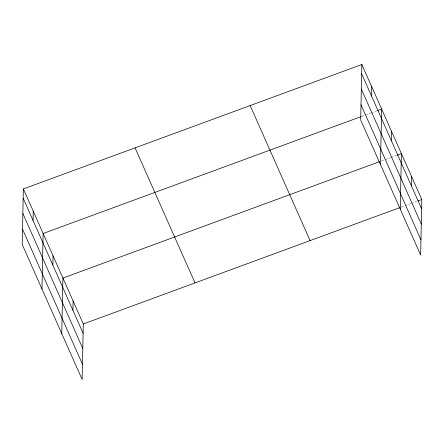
<?xml version="1.0" encoding="UTF-8"?>
<svg xmlns="http://www.w3.org/2000/svg" width="444" height="444" viewBox="0 0 444 444"><rect width="100%" height="100%" fill="white"/><g stroke="black" fill="none" stroke-linecap="round" stroke-linejoin="round"><path stroke-width="0.33" stroke-dasharray="2.22 1.67" d="M361.738 116.383L370.729 113.081M371.367 112.843L377.145 110.723M381.518 160.95L390.509 157.648M391.147 157.409L396.287 155.522M401.259 207.098L404.467 205.922M405.111 205.683L410.889 203.563M411.527 203.324L416.666 201.437"/><path stroke-width="0.67" d="M23.366 188.928L22.2 244.45L82.14 379.498L83.306 323.976L23.366 188.928L361.86 64.502L421.8 199.55L420.635 255.072L360.695 120.024L361.86 64.502M33.061 220.496L33.256 211.211M41.98 289.016L43.146 233.494L361.094 116.622M52.842 265.057L53.036 255.777M61.76 333.583L62.926 278.061L379.592 161.655M72.921 310.301L73.116 301.015M371.556 96.065L371.75 86.785M380.475 164.591L381.64 109.069L377.789 110.484M391.336 140.631L391.53 131.352M400.255 209.157L401.42 153.635L396.925 155.283M411.416 185.875L411.61 176.59M83.306 323.976L399.972 207.57M417.948 200.966L421.8 199.55M361.666 73.787L421.606 208.83M361.344 89.044L421.284 224.092M361.016 104.767L420.956 239.81M250.155 105.561L310.095 240.609M135.065 147.869L195.005 282.917M23.171 198.213L83.111 333.255M22.849 213.47L82.789 348.518M22.522 229.193L82.462 364.235"/></g></svg>
